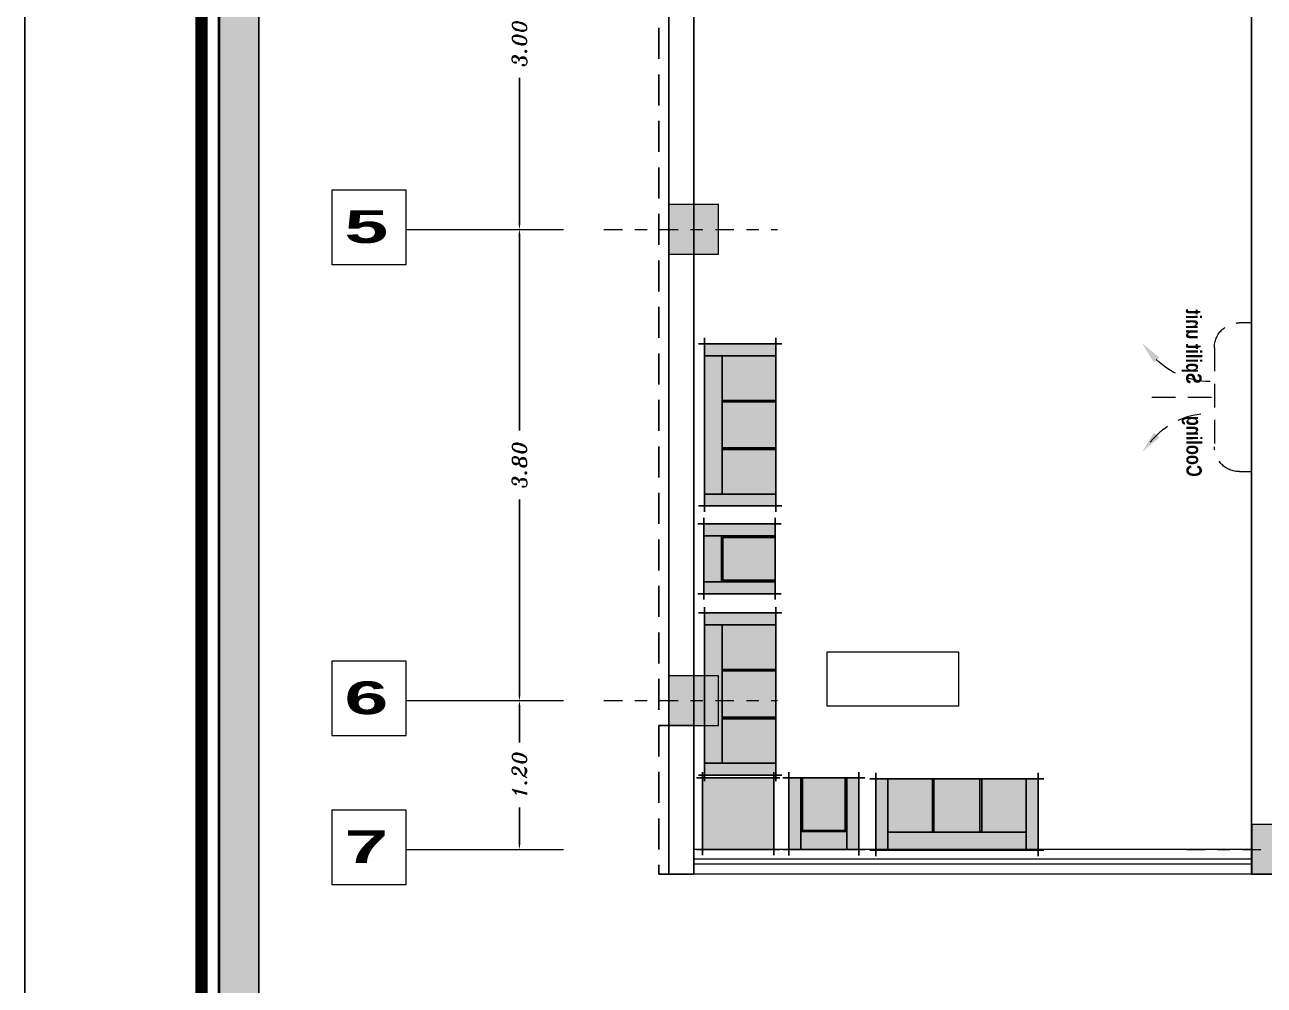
# Model space of a CAD drawing. Header units: inches. Extents: x 70 to 1974, y -315 to 363.
# Drawn here: x 130.09 to 140.09, y -185.92 to -178.18 of the extents above; entities that cross this region are included whole.
import ezdxf

# ---------------------------------------------------------------- set-up
doc = ezdxf.new("R2010")
doc.units = ezdxf.units.IN
doc.header["$MEASUREMENT"] = 0
for name, pattern in [('DASHDOT', [1, 0.5, -0.25, 0, -0.25]), ('DASHED2', [9.525, 6.35, -3.175]), ('HIDDEN', [0.375, 0.25, -0.125])]:
    doc.linetypes.add(name, pattern=pattern)
for name, color, linetype, lineweight in [('3', 244, 'Continuous', 20), ('LAYER1', 8, 'Continuous', 9), ('WALL', 7, 'Continuous', 35)]:
    doc.layers.add(name, color=color, linetype=linetype, lineweight=lineweight)
for name, color, linetype in [('7', 7, 'Continuous'), ('fer', 8, 'Continuous'), ('HID', 5, 'HIDDEN'), ('LNS', 55, 'Continuous'), ('MOBL', 251, 'Continuous')]:
    doc.layers.add(name, color=color, linetype=linetype)
doc.layers.add('AX', color=7, linetype='Continuous', lineweight=18, true_color=0xb7ad8f)
doc.styles.add('Italic', font='italic.shx', dxfattribs={"height": 0.7})
doc.styles.add('KH1', font='', dxfattribs={"width": 1.5})
doc.styles.add('STYLE3', font='italict.shx')
doc.styles.get('KH1').set_extended_font_data('Arial Black')
doc.dimstyles.new('mo', dxfattribs={"dimscale": 0.08, "dimtxt": 1.5, "dimasz": 0.6, "dimexe": 1, "dimexo": 1, "dimgap": 1, "dimtad": 0, "dimzin": 1, "dimdsep": 46, "dimtxsty": 'STYLE3', "dimcen": 2.5, "dimse1": 1, "dimse2": 1, "dimclrd": 1, "dimclre": 2, "dimclrt": 1, "dimadec": 0, "dimazin": 0, "dimtm": 1e-09, "dimtfac": 1, "dimtix": 1, "dimtmove": 0, "dimatfit": 1, "dimfxl": 0, "dimtolj": 1, "dimtzin": 0, "dimarcsym": 0})

# ---------------------------------------------------------------- blocks, each defined once
blk = doc.blocks.new('mz1')
at = {"layer": 'MOBL', "ltscale": 0.03}
for p, q in [((-4.65, 3.4), (2.35, 3.4)), ((-4.15, -3.1), (-4.15, 3.9)), ((1.85, 3.9), (1.85, -3.1)), ((2.35, -2.6), (-4.65, -2.6))]:
    blk.add_line(p, q, dxfattribs=at)
blk = doc.blocks.new('Gol miz')
at = {"layer": 'fer'}
h = blk.add_hatch(color=45, dxfattribs=at)
h.set_gradient(color1=(150, 137, 90), color2=(244, 242, 236), one_color=1, tint=0.94, name='INVCURVED')
h.paths.add_polyline_path([(0.576, -0.288), (0.576, 0.288), (0, 0.288), (0, -0.288)])
at = {"layer": 'MOBL', "xscale": -0.09599999999045394, "yscale": 0.09599999999045394, "zscale": 0.09599999999947614}
blk.add_blockref('mz1', (0.1775, -0.0384), dxfattribs=at)
blk = doc.blocks.new('Mobl 3')
at = {"layer": 'fer'}
h = blk.add_hatch(color=45, dxfattribs=at)
h.set_gradient(color1=(150, 137, 90), color2=(244, 242, 236), one_color=1, tint=0.94, name='INVCURVED')
h.paths.add_polyline_path([(0.096, 0.576), (0, 0.576), (0, 0), (0.096, 0)])
h.paths.add_polyline_path([(1.212, 0.576), (0.096, 0.576), (0.096, 0.432), (1.212, 0.432)])
h.paths.add_polyline_path([(1.308, 0), (1.308, 0.576), (1.212, 0.576), (1.212, 0)])
h = blk.add_hatch(color=49, dxfattribs=at)
h.dxf.hatch_style = 1
h.set_gradient(color1=(100, 62, 38), color2=(216, 176, 151), rotation=180, one_color=1, tint=0.72)
h.paths.add_polyline_path([(0.096, 0), (0.4565, 0), (0.4565, 0.432), (0.096, 0.432)])
h = blk.add_hatch(color=49, dxfattribs=at)
h.dxf.hatch_style = 1
h.set_gradient(color1=(100, 62, 38), color2=(216, 176, 151), rotation=180, one_color=1, tint=0.72)
h.paths.add_polyline_path([(0.468, 0), (0.84, 0), (0.84, 0.432), (0.468, 0.432)])
h = blk.add_hatch(color=49, dxfattribs=at)
h.dxf.hatch_style = 1
h.set_gradient(color1=(100, 62, 38), color2=(216, 176, 151), rotation=180, one_color=1, tint=0.72)
h.paths.add_polyline_path([(0.8535, 0), (1.212, 0), (1.212, 0.432), (0.8535, 0.432)])
at = {"layer": 'MOBL', "ltscale": 0.03}
for p, q in [((0, 0.624), (0, -0.048)), ((1.308, -0.048), (1.308, 0.624)), ((1.356, 0.576), (-0.048, 0.576)), ((0.096, 0.576), (0.096, 0)), ((1.212, 0.576), (1.212, 0)), ((0.096, 0.432), (1.212, 0.432)), ((0.4565, 0), (0.4565, 0.432)), ((0.468, 0), (0.468, 0.432)), ((0.84, 0), (0.84, 0.432)), ((0.8535, 0), (0.8535, 0.432)), ((-0.048, 0), (1.356, 0))]:
    blk.add_line(p, q, dxfattribs=at)
blk = doc.blocks.new('Mobl 1')
at = {"layer": 'fer'}
h = blk.add_hatch(color=45, dxfattribs=at)
h.set_gradient(color1=(150, 137, 90), color2=(244, 242, 236), rotation=180, one_color=1, tint=0.94)
h.paths.add_polyline_path([(0.144, 0.186), (0, 0.186), (0, -0.186), (0.144, -0.186)])
h.paths.add_polyline_path([(0.576, -0.282), (0.576, -0.186), (0, -0.186), (0, -0.282)])
h.paths.add_polyline_path([(0.576, 0.186), (0.576, 0.282), (0, 0.282), (0, 0.186)])
at = {"layer": 'fer', "true_color": 0x787064}
blk.add_hatch(color=8, dxfattribs=at).paths.add_polyline_path([(0.576, -0.186), (0.576, -0.1706), (0.1528, -0.1706), (0.1528, 0.1728), (0.576, 0.1728), (0.576, 0.186), (0.144, 0.186), (0.144, -0.186)])
at = {"layer": 'fer'}
h = blk.add_hatch(color=49, dxfattribs=at)
h.dxf.hatch_style = 1
h.set_gradient(color1=(100, 62, 38), color2=(216, 176, 151), one_color=1, tint=0.72)
h.paths.add_polyline_path([(0.1528, 0.1728), (0.1528, -0.1706), (0.576, -0.1706), (0.576, 0.1728)])
at = {"layer": 'MOBL', "linetype": 'ByBlock'}
for p, q in [((0, 0.33), (0, -0.33)), ((0.576, -0.33), (0.576, 0.33)), ((0.624, 0.282), (-0.048, 0.282)), ((0, 0.186), (0.576, 0.186)), ((0.144, -0.186), (0.144, 0.186)), ((0.1528, -0.1706), (0.1528, 0.1728)), ((0.1528, 0.1728), (0.576, 0.1728)), ((0, -0.186), (0.576, -0.186)), ((0.1528, -0.1706), (0.576, -0.1706)), ((-0.048, -0.282), (0.624, -0.282))]:
    blk.add_line(p, q, dxfattribs=at)
blk = doc.blocks.new('k1')
at = {"true_color": 0x636466}
h = blk.add_hatch(color=251, dxfattribs=at)
h.dxf.hatch_style = 1
h.paths.add_polyline_path([(-480.4941, -162.334), (-480.4938, -163.0258), (-480.4944, -198.9467), (-480.1797, -198.9467), (-480.18, -162.334)])
blk.add_line((-480.1781, -162.6335), (-480.1781, -198.9489))
for points in [[(-452.3663, -202.6667), (-482.0663, -202.6667), (-482.0663, -160.6624), (-452.3663, -160.6624)], [(-482.0663, -160.6624), (-452.3663, -160.6624), (-452.3663, -202.6667), (-482.0663, -202.6667)]]:
    blk.add_lwpolyline(points, close=True)
blk.add_lwpolyline([(-480.1781, -162.6335), (-480.1781, -198.9489), (-480.4946, -198.9489), (-480.4946, -162.3188), (-480.1781, -162.3188)])
at = {"layer": '3', "const_width": 0.1}
for points in [[(-480.6413, -192.1368), (-480.6413, -162.3188)], [(-480.6413, -198.9461), (-480.6413, -162.3188)]]:
    blk.add_lwpolyline(points, dxfattribs=at)
at = {"layer": '7', "lineweight": 30}
blk.add_line((-480.5057, -198.9461), (-480.5029, -162.3188), dxfattribs=at)
blk = doc.blocks.new('s.botoni')
at = {"layer": 'AX'}
h = blk.add_hatch(color=256, dxfattribs=at)
h.paths.add_polyline_path([(19.4728, 218.8252), (19.4728, 219.1106), (19.7583, 219.1106), (19.7583, 218.8252)])
h.paths.add_polyline_path([(19.7583, 218.711), (19.4728, 218.711), (19.4728, 218.8252), (19.7583, 218.8252)])
h.paths.add_polyline_path([(19.4728, 218.711), (19.3586, 218.711), (19.3586, 218.8252), (19.4728, 218.8252)])
h.paths.add_polyline_path([(19.4728, 218.8252), (19.3586, 218.8252), (19.3586, 219.1106), (19.4728, 219.1106)])
at = {"layer": 'AX', "linetype": 'DASHDOT', "ltscale": 0.3}
for p, q in [((19.5576, 219.6356), (19.5576, 218.2356)), ((18.8336, 218.9108), (20.2336, 218.9108))]:
    blk.add_line(p, q, dxfattribs=at)
at = {"layer": 'AX', "linetype": 'Continuous'}
blk.add_lwpolyline([(19.3586, 218.711), (19.7583, 218.711), (19.7583, 219.1106), (19.3586, 219.1106), (19.3586, 218.711)], dxfattribs=at)
blk = doc.blocks.new('s13')
at = {"layer": 'AX', "linetype": 'Continuous'}
for p in [(93.9501, -262.4064), (93.9501, -266.2065), (98.6504, -267.4065)]:
    blk.add_blockref('s.botoni', p, dxfattribs=at)
blk = doc.blocks.new('sp')
at = {"layer": 'LAYER1', "color": 150, "linetype": 'DASHED2', "ltscale": 0.03}
blk.add_line((30.2461, 9.7596), (30.2469, 9.2059), dxfattribs=at)
blk.add_lwpolyline([(29.646, 10.0837), (30.846, 10.0855), (30.8462, 9.9855, -0.414214), (30.6465, 9.7852), (29.8465, 9.784, -0.414214), (29.6462, 9.9837)], format="xyb", close=True, dxfattribs=at)
for centre, start, end in [((29.5017, 9.7471), 308.56909, 0.24647), ((30.9896, 9.7493), 179.92092, 231.5983)]:
    blk.add_arc(centre, 0.616, start, end, dxfattribs=at)
for points in [[(29.9626, 9.2949), (29.9237, 9.3398), (29.8085, 9.2007)], [(30.5302, 9.2957), (30.5689, 9.3407), (30.6845, 9.2019)]]:
    blk.add_solid(points, dxfattribs=at)
at = {"layer": 'LNS', "color": 150, "ltscale": 0.02, "insert": (29.6066, 9.6803), "char_height": 0.123148, "width": 1.627686, "attachment_point": 1, "style": 'Italic'}
blk.add_mtext('\\pt0.2463;{\\fImpact|b0|i0|c0|p34;Cooling       Spilit unit}', dxfattribs=at)
blk = doc.blocks.new('*D352')
at = {"color": 1, "lineweight": -2, "transparency": 16777216}
for p, q in [((173.3034, -176.8768), (173.3034, -178.0517)), ((173.3034, -179.781), (173.3034, -178.606))]:
    blk.add_line(p, q, dxfattribs=at)
at = {"color": 1, "transparency": 16777216}
for points in [[(173.2954, -176.8768), (173.3114, -176.8768), (173.3034, -176.8288)], [(173.2954, -179.781), (173.3114, -179.781), (173.3034, -179.829)]]:
    blk.add_solid(points, dxfattribs=at)
at = {"layer": 'Defpoints', "color": 0, "transparency": 16777216}
for p in [(173.3034, -176.8288), (173.3034, -179.829), (173.3034, -179.829)]:
    blk.add_point(p, dxfattribs=at)
at = {"color": 1, "transparency": 16777216, "insert": (173.3034, -178.3289), "char_height": 0.12, "attachment_point": 5, "rotation": 90, "style": 'STYLE3'}
blk.add_mtext('\\A1;3.00', dxfattribs=at)
blk = doc.blocks.new('*D353')
at = {"color": 1, "lineweight": -2, "transparency": 16777216}
for p, q in [((173.3034, -179.877), (173.3034, -181.4519)), ((173.3034, -183.5811), (173.3034, -182.0062))]:
    blk.add_line(p, q, dxfattribs=at)
at = {"color": 1, "transparency": 16777216}
for points in [[(173.2954, -179.877), (173.3114, -179.877), (173.3034, -179.829)], [(173.2954, -183.5811), (173.3114, -183.5811), (173.3034, -183.6291)]]:
    blk.add_solid(points, dxfattribs=at)
at = {"layer": 'Defpoints', "color": 0, "transparency": 16777216}
for p in [(173.3034, -179.829), (173.3034, -183.6291), (173.3034, -183.6291)]:
    blk.add_point(p, dxfattribs=at)
at = {"color": 1, "transparency": 16777216, "insert": (173.3034, -181.729), "char_height": 0.12, "attachment_point": 5, "rotation": 90, "style": 'STYLE3'}
blk.add_mtext('\\A1;3.80', dxfattribs=at)
blk = doc.blocks.new('*D354')
at = {"color": 1, "lineweight": -2, "transparency": 16777216}
for p, q in [((173.3034, -183.6771), (173.3034, -183.9663)), ((173.3034, -184.7811), (173.3034, -184.492))]:
    blk.add_line(p, q, dxfattribs=at)
at = {"color": 1, "transparency": 16777216}
for points in [[(173.2954, -183.6771), (173.3114, -183.6771), (173.3034, -183.6291)], [(173.2954, -184.7811), (173.3114, -184.7811), (173.3034, -184.8291)]]:
    blk.add_solid(points, dxfattribs=at)
at = {"layer": 'Defpoints', "color": 0, "transparency": 16777216}
for p in [(173.3034, -183.6291), (173.3034, -184.8291), (173.3034, -184.8291)]:
    blk.add_point(p, dxfattribs=at)
at = {"color": 1, "transparency": 16777216, "insert": (173.3034, -184.2291), "char_height": 0.12, "attachment_point": 5, "rotation": 90, "style": 'STYLE3'}
blk.add_mtext('\\A1;1.20', dxfattribs=at)
blk = doc.blocks.new('S33')
at = {"layer": 'AX', "color": 23, "linetype": 'ByBlock', "true_color": 0xbf8b78}
for p, q in [((172.3901, -179.829), (173.6583, -179.829)), ((172.3901, -183.6291), (173.6583, -183.6291)), ((172.3901, -184.8291), (173.6583, -184.8291))]:
    blk.add_line(p, q, dxfattribs=at)
for points in [[(172.3901, -180.111), (172.3901, -179.5113), (171.7904, -179.5113), (171.7904, -180.111)], [(172.3901, -183.9111), (172.3901, -183.3115), (171.7904, -183.3115), (171.7904, -183.9111)], [(172.3901, -185.1111), (172.3901, -184.5115), (171.7904, -184.5115), (171.7904, -185.1111)]]:
    blk.add_lwpolyline(points, close=True, dxfattribs=at)
at = {"layer": 'AX', "color": 23, "linetype": 'ByBlock', "true_color": 0xbf8b78, "style": 'KH1', "width": 1.5}
for s, p in [('5', (171.8924, -179.9384)), ('6', (171.8924, -183.7385)), ('7', (171.8924, -184.9385))]:
    blk.add_text(s, height=0.2644, dxfattribs=at).set_placement(p)
for base, p1, p2, picture, middle in [((173.3034, -179.829), (173.3034, -176.8288), (173.3034, -179.829), '*D352', (173.3034, -178.3289)), ((173.3034, -183.6291), (173.3034, -179.829), (173.3034, -183.6291), '*D353', (173.3034, -181.729)), ((173.3034, -184.8291), (173.3034, -183.6291), (173.3034, -184.8291), '*D354', (173.3034, -184.2291))]:
    dim = blk.add_linear_dim(base=base, p1=p1, p2=p2, angle=90, dimstyle='mo', override={"dimtmove": 1})
    dim.commit()
    dim.dimension.update_dxf_attribs({"geometry": picture, "text_midpoint": middle})

msp = doc.modelspace()

# ---------------------------------------------------------------- linework, layer by layer
for p, q in [((135.28958, -168.82896), (135.28958, -185.02896)), ((135.48958, -173.62896), (135.48958, -185.02896)), ((139.98958, -177.33607), (139.98958, -185.02896)), ((135.48958, -183.82896), (135.20958, -183.82896)), ((135.48958, -185.02896), (135.20958, -185.02896)), ((142.58958, -185.02896), (139.98958, -185.02896))]:
    msp.add_line(p, q)
at = {"layer": 'HID', "color": 8}
msp.add_line((135.20958, -168.82896), (135.20958, -185.02896), dxfattribs=at)
at = {"layer": 'LAYER1', "color": 156}
for p, q in [((139.98958, -184.82896), (135.48958, -184.82896)), ((139.98958, -184.90896), (135.48958, -184.90896)), ((139.98958, -184.94896), (135.48958, -184.94896)), ((139.98958, -185.02896), (135.48958, -185.02896))]:
    msp.add_line(p, q, dxfattribs=at)
at = {"layer": 'LAYER1', "linetype": 'ByBlock'}
msp.add_lwpolyline([(137.62606, -183.6739), (136.56498, -183.6739), (136.56498, -183.23522), (137.62606, -183.23522)], close=True, dxfattribs=at)

# ---------------------------------------------------------------- block references
for name, p in [('k1', (612.16119, -2.66445)), ('S33', (-39.21902, 0)), ('s13', (21.98083, -136.33338))]:
    msp.add_blockref(name, p)
at = {"xscale": -1, "rotation": 270.1673908138762}
msp.add_blockref('sp', (129.99339, -211.45787), dxfattribs=at)
at = {"layer": 'WALL', "lineweight": 20}
for name, p, xscale, yscale, zscale, rotation in [('Mobl 3', (136.15161, -180.75184), -0.9997022396657809, 0.999702239665782, 0.999702239665782, 89.99999697631445), ('Mobl 1', (135.57107, -182.48498), -0.9997022396415345, 0.9997022396415356, 0.9997022396415356, 179.9999969763145), ('Mobl 3', (136.15161, -182.92226), -0.999702239665781, 0.9997022396657821, 0.9997022396657821, 89.99999697631445), ('Gol miz', (135.84762, -184.25313), -0.9997022396657808, 0.9997022396657819, 0.9997022396657819, 89.99999697631445), ('Mobl 1', (136.5387, -184.82896), -0.9997022396415348, 0.9997022396415359, 0.9997022396415359, 269.9999969763144), ('Mobl 3', (136.95893, -184.25905), -0.9997022396657802, 0.9997022396657813, 0.9997022396657813, 179.9999969763144)]:
    msp.add_blockref(name, p, dxfattribs=dict(at, xscale=xscale, yscale=yscale, zscale=zscale, rotation=rotation))

doc.saveas('drawing.dxf')
